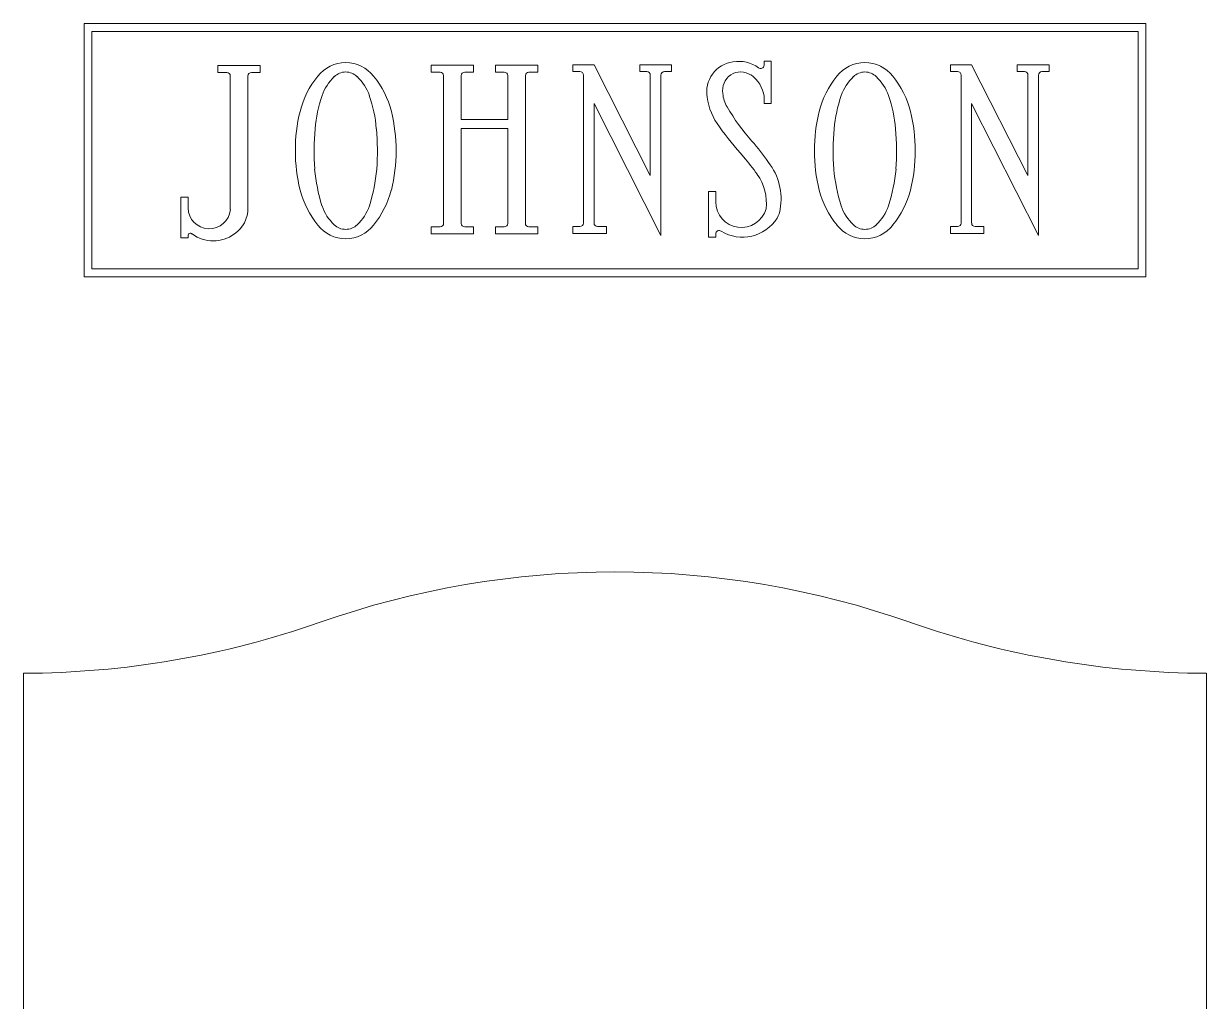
# Model space of a CAD drawing. Header units: inches. Extents: x -10 to 10, y -4 to 22.5.
# Drawn here: x -7 to 7, y 10.92 to 22.49 of the extents above; entities that cross this region are included whole.
import ezdxf

# ---------------------------------------------------------------- set-up
doc = ezdxf.new("R2010")
doc.units = ezdxf.units.IN
doc.header["$MEASUREMENT"] = 0
doc.layers.add('1', color=7, linetype='Continuous')

msp = doc.modelspace()

# ---------------------------------------------------------------- linework, layer by layer
at = {"color": 7, "linetype": 'Continuous', "lineweight": 5}
for p, q in [((-4.7, 21.912), (-4.7, 21.996)), ((-4.7, 21.996), (-4.2, 21.996)), ((-4.2, 21.996), (-4.2, 21.912)), ((-2.175, 21.916), (-2.175, 22)), ((-2.175, 22), (-1.675, 22)), ((-1.675, 22), (-1.675, 21.916)), ((-1.415, 21.916), (-1.415, 22)), ((-1.415, 22), (-0.915, 22)), ((-0.915, 22), (-0.915, 21.916)), ((-0.5, 21.922), (-0.5, 22.004)), ((-0.5, 22.004), (-0.248, 22.004)), ((-0.248, 22.004), (0.418, 20.692)), ((0.292, 21.922), (0.292, 22.004)), ((0.292, 22.004), (0.668, 22.004)), ((0.668, 22.004), (0.668, 21.922)), ((1.764, 21.997), (1.764, 22.046)), ((1.764, 22.046), (1.848, 22.046)), ((1.848, 22.046), (1.848, 21.546)), ((3.97, 21.922), (3.97, 22.004)), ((3.97, 22.004), (4.222, 22.004)), ((4.222, 22.004), (4.888, 20.692)), ((4.762, 21.922), (4.762, 22.004)), ((4.762, 22.004), (5.138, 22.004)), ((5.138, 22.004), (5.138, 21.922)), ((-4.596, 21.912), (-4.7, 21.912)), ((-4.554, 20.288), (-4.554, 21.87)), ((-4.346, 21.87), (-4.346, 20.308)), ((-4.2, 21.912), (-4.304, 21.912)), ((-2.071, 21.916), (-2.175, 21.916)), ((-2.029, 20.126), (-2.029, 21.876)), ((-1.821, 21.876), (-1.821, 21.354)), ((-1.759, 21.916), (-1.779, 21.916)), ((-1.675, 21.916), (-1.759, 21.916)), ((-1.311, 21.916), (-1.415, 21.916)), ((-1.269, 21.354), (-1.269, 21.876)), ((-1.061, 21.876), (-1.061, 20.126)), ((-0.997, 21.916), (-1.019, 21.916)), ((-0.915, 21.916), (-0.997, 21.916)), ((-0.416, 21.922), (-0.5, 21.922)), ((-0.374, 20.13), (-0.374, 21.88)), ((0.376, 21.922), (0.292, 21.922)), ((0.418, 20.692), (0.418, 21.88)), ((0.542, 21.88), (0.542, 19.984)), ((0.668, 21.922), (0.584, 21.922)), ((4.054, 21.922), (3.97, 21.922)), ((4.096, 20.13), (4.096, 21.88)), ((4.846, 21.922), (4.762, 21.922)), ((4.888, 20.692), (4.888, 21.88)), ((5.012, 21.88), (5.012, 19.984)), ((5.138, 21.922), (5.054, 21.922)), ((1.764, 21.546), (1.764, 21.63)), ((0.542, 19.984), (-0.248, 21.544)), ((-0.248, 21.544), (-0.248, 20.13)), ((1.848, 21.546), (1.764, 21.546)), ((5.012, 19.984), (4.222, 21.544)), ((4.222, 21.544), (4.222, 20.13)), ((-1.821, 21.354), (-1.269, 21.354)), ((-1.269, 21.25), (-1.821, 21.25)), ((-1.821, 21.25), (-1.821, 20.126)), ((-1.269, 20.126), (-1.269, 21.25)), ((1.108, 19.962), (1.108, 20.504)), ((1.108, 20.504), (1.192, 20.504)), ((1.192, 20.504), (1.192, 20.38)), ((-5.138, 19.954), (-5.138, 20.434)), ((-5.138, 20.434), (-5.054, 20.434)), ((-5.054, 20.434), (-5.054, 20.308)), ((-2.175, 20), (-2.175, 20.084)), ((-2.175, 20.084), (-2.071, 20.084)), ((-1.779, 20.084), (-1.675, 20.084)), ((-1.675, 20.084), (-1.675, 20)), ((-1.415, 20), (-1.415, 20.084)), ((-1.415, 20.084), (-1.311, 20.084)), ((-1.019, 20.084), (-0.915, 20.084)), ((-0.915, 20.084), (-0.915, 20)), ((-0.5, 20.004), (-0.5, 20.088)), ((-0.5, 20.088), (-0.416, 20.088)), ((-0.208, 20.088), (-0.102, 20.088)), ((-0.102, 20.088), (-0.102, 20.004)), ((3.97, 20.004), (3.97, 20.088)), ((3.97, 20.088), (4.054, 20.088)), ((4.262, 20.088), (4.368, 20.088)), ((4.368, 20.088), (4.368, 20.004)), ((-5.054, 19.954), (-5.138, 19.954)), ((-5.054, 19.98), (-5.054, 19.954)), ((-1.675, 20), (-2.175, 20)), ((-0.915, 20), (-1.415, 20)), ((-0.102, 20.004), (-0.5, 20.004)), ((1.192, 19.962), (1.108, 19.962)), ((1.192, 20), (1.192, 19.962)), ((4.368, 20.004), (3.97, 20.004)), ((-7, 0), (-7, 14.8)), ((7, 0), (7, 14.8))]:
    msp.add_line(p, q, dxfattribs=at)
for centre, radius, start, end in [((-3.184, 21.605), 0.425, 90.5138, 141.78), ((-3.191, 21.605), 0.425, 38.22, 89.4862), ((1.447, 21.68), 0.362, 98.0268, 189.8212), ((1.464, 21.642), 0.402, 54.2525, 99.6473), ((1.724, 21.998), 0.0398, 228.7851, 358.0727), ((2.961, 21.605), 0.425, 90.5138, 141.78), ((2.954, 21.605), 0.425, 38.22, 89.4862), ((-4.595, 21.871), 0.041, 358.6026, 91.3973), ((-4.305, 21.871), 0.041, 88.6027, 181.3974), ((-2.682, 21.186), 1.079, 140.8015, 165.8492), ((-2.942, 21.459), 0.555, 133.3899, 161.1398), ((-3.186, 21.72), 0.198, 90.5785, 134.1815), ((-3.19, 21.72), 0.198, 45.8184, 89.4215), ((-3.433, 21.459), 0.555, 18.8601, 46.6103), ((-3.693, 21.186), 1.079, 14.1508, 39.1985), ((-2.07, 21.875), 0.041, 1.3973, 91.397), ((-1.78, 21.875), 0.041, 88.6031, 178.6027), ((-1.31, 21.875), 0.041, 1.3973, 91.3969), ((-1.02, 21.875), 0.041, 88.603, 178.6028), ((-0.415, 21.881), 0.041, 358.6028, 91.3973), ((0.377, 21.881), 0.041, 358.6029, 91.3972), ((0.587, 21.877), 0.0446, 93.2156, 176.7844), ((1.489, 21.704), 0.215, 55.7051, 191.3559), ((1.395, 21.578), 0.373, 8.0894, 54.7697), ((3.463, 21.186), 1.079, 140.8015, 165.8492), ((3.203, 21.459), 0.555, 133.3899, 161.1398), ((2.96, 21.72), 0.198, 90.5785, 134.1815), ((2.956, 21.72), 0.198, 45.8184, 89.4215), ((2.712, 21.459), 0.555, 18.8601, 46.6103), ((2.452, 21.186), 1.079, 14.1508, 39.1985), ((4.055, 21.881), 0.041, 358.6028, 91.3973), ((4.847, 21.881), 0.041, 358.6029, 91.3972), ((5.056, 21.877), 0.0446, 93.2156, 176.7844), ((-1.973, 21.117), 1.583, 160.7777, 175.3242), ((-4.403, 21.117), 1.583, 4.676, 19.2221), ((1.797, 21.709), 0.712, 187.3601, 218.1869), ((1.581, 21.671), 0.303, 181.6692, 213.4514), ((4.173, 21.117), 1.583, 160.7777, 175.3242), ((1.743, 21.117), 1.583, 4.676, 19.2221), ((-1.856, 20.988), 1.928, 166.1299, 180.1167), ((-4.519, 20.988), 1.928, 359.8833, 13.8701), ((3.407, 22.699), 2.398, 209.8934, 221.8233), ((4.289, 20.988), 1.928, 166.1299, 180.1167), ((1.626, 20.988), 1.928, 359.8833, 13.8701), ((-0.802, 20.978), 2.761, 174.4367, 184.3641), ((-5.573, 20.978), 2.761, 355.6359, 5.5632), ((4.968, 23.961), 4.601, 215.8101, 221.5017), ((5.343, 20.978), 2.761, 174.4367, 184.3641), ((0.572, 20.978), 2.761, 355.6359, 5.5632), ((-0.071, 19.582), 2.272, 33.8468, 41.9031), ((-1.828, 20.985), 1.956, 180.0439, 193.7683), ((-4.547, 20.985), 1.956, 346.2317, 359.9562), ((-0.663, 19.027), 2.886, 35.5793, 40.7842), ((4.317, 20.985), 1.956, 180.0439, 193.7683), ((1.598, 20.985), 1.956, 346.2317, 359.9562), ((-1.386, 20.982), 2.181, 185.6341, 197.2902), ((-4.99, 20.982), 2.181, 342.7098, 354.3659), ((1.266, 20.415), 0.7, 349.89, 38.2019), ((4.76, 20.982), 2.181, 185.6341, 197.2902), ((1.156, 20.982), 2.181, 342.7098, 354.3659), ((1.206, 20.367), 0.586, 353.2628, 35.3378), ((-2.673, 20.791), 1.088, 194.424, 219.1459), ((-3.702, 20.791), 1.088, 320.854, 345.5759), ((3.472, 20.791), 1.088, 194.424, 219.1459), ((2.443, 20.791), 1.088, 320.854, 345.5759), ((-4.803, 20.312), 0.251, 180.9324, 354.4863), ((-4.705, 20.299), 0.359, 303.6504, 1.4476), ((-2.945, 20.511), 0.552, 198.7666, 226.7038), ((-3.433, 20.513), 0.555, 313.3898, 341.1397), ((1.496, 20.381), 0.304, 180.2264, 344.1059), ((3.2, 20.511), 0.552, 198.7666, 226.7038), ((2.712, 20.513), 0.555, 313.3898, 341.1397), ((1.509, 20.444), 0.482, 238.3636, 328.0808), ((1.67, 20.338), 0.289, 329.0052, 350.886), ((-3.184, 20.366), 0.424, 218.1939, 269.5125), ((-3.186, 20.252), 0.198, 225.8185, 269.4212), ((-3.19, 20.252), 0.198, 270.5788, 314.1815), ((-3.191, 20.367), 0.425, 270.5137, 321.7799), ((-2.07, 20.125), 0.041, 268.6028, 1.3972), ((-1.78, 20.125), 0.041, 178.6029, 271.3971), ((-1.31, 20.125), 0.041, 268.6029, 1.3971), ((-1.02, 20.125), 0.041, 178.6027, 271.3972), ((-0.415, 20.129), 0.041, 268.6028, 1.3972), ((-0.207, 20.129), 0.041, 178.6028, 268.6028), ((1.233, 20), 0.041, 55.8768, 180.0821), ((2.961, 20.366), 0.424, 218.1939, 269.5125), ((2.96, 20.252), 0.198, 225.8185, 269.4212), ((2.956, 20.252), 0.198, 270.5788, 314.1815), ((2.954, 20.367), 0.425, 270.5137, 321.7799), ((4.055, 20.129), 0.041, 268.6028, 1.3972), ((4.263, 20.129), 0.041, 178.6028, 268.6028), ((-5.026, 19.982), 0.0273, 40.4237, 184.816), ((-4.756, 20.34), 0.422, 233.681, 306.319), ((0, 5.487), 10.513, 70.5535, 109.4465), ((-7.029, 25.476), 10.676, 270.1543, 289.3013), ((7.029, 25.48), 10.68, 250.7026, 269.8428)]:
    msp.add_arc(centre, radius, start, end, dxfattribs=at)
at = {"layer": '1', "color": 7, "linetype": 'Continuous', "lineweight": 5}
for p, q in [((6.284, 22.49), (-6.284, 22.49)), ((-6.284, 22.49), (-6.284, 19.493)), ((6.284, 19.493), (6.284, 22.49)), ((6.191, 22.396), (-6.191, 22.396)), ((-6.191, 22.396), (-6.191, 19.587)), ((6.191, 19.587), (6.191, 22.396)), ((-6.284, 19.493), (6.284, 19.493)), ((-6.191, 19.587), (6.191, 19.587))]:
    msp.add_line(p, q, dxfattribs=at)

doc.saveas('drawing.dxf')
